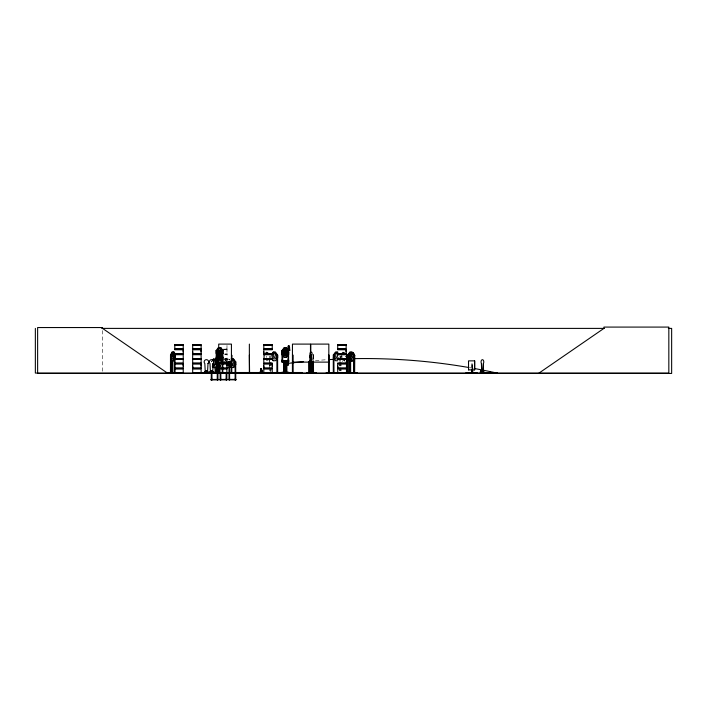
<?xml version="1.0" encoding="UTF-8"?>
<svg xmlns="http://www.w3.org/2000/svg" width="707" height="707" viewBox="0 0 707 707"><rect width="100%" height="100%" fill="white"/><g stroke="black" fill="none" stroke-linecap="round" stroke-linejoin="round"><path stroke-width="0.53" stroke-dasharray="3.54 2.65" d="M226.982 351.821L226.991 348.993L223.872 348.913M224.87 359.342L226.982 359.342L227.088 354.304L224.879 353.889M342.126 357.017L342.789 357.017M226.841 361.896L227.557 359.456L228.299 359.456M227.071 349.417L222.776 349.461M227.071 354.393L224.914 354.428M226.09 360.959L226.832 359.094L225.719 360.499L224.579 359.068L225.312 360.932M342.126 361.144L342.709 361.268M311.805 360.738L313.236 357.883L311.805 355.029M264.568 354.304L266.15 352.166L268.253 352.166L269.747 354.348M268.192 360.667L266.159 360.667M227.044 359.085L224.888 358.723M212.392 360.499L211.287 361.896L211.906 361.684M224.543 361.869L226.797 359.015M340.977 354.304L342.665 352.166L344.954 352.166M341.039 357.203L342.144 355.798M222.776 349.205L227 349.064M223.872 349.753L227 349.7L226.991 353.942M268.227 352.333L266.124 352.166M342.701 352.236L344.919 352.236M266.822 352.607L267.529 352.607M343.434 352.607L344.168 352.607M224.914 354.18L227.044 354.154M224.879 354.72L226.991 354.72M313.13 357.91L313.289 355.02L311.778 352.236M224.87 358.599L226.982 358.599M224.879 358.882L227.044 358.926M224.888 359.094L229.086 359.015M342.665 360.738L344.954 360.738M220.018 365.342L220.54 365.139M230.712 361.197L229.05 359.094L229.784 360.959M224.614 358.988L225.745 360.42M220.071 364.706L221.203 366.138M266.168 356.301L266.822 357.415M343.708 359.51L344.689 361.268M311.805 352.166L313.236 355.02L313.236 360.738M312.865 354.834L313.413 355.047L313.413 360.349M226.982 348.94L226.991 344.928M472.691 363.663L472.691 368.78M471.622 363.663L471.622 368.78M341.587 355.047L341.587 357.194M341.119 356.107L341.119 370.945M340.482 355.983L340.482 357.857M340.509 358.228L340.509 361.41M340.509 362.47L340.509 366.703M340.509 367.764L340.509 370.945M339.987 356.107L339.987 370.945M339.378 358.228L339.378 361.41M339.378 362.47L339.378 366.703M339.378 367.764L339.378 370.945M313.024 355.047L313.024 360.349M270.967 362.47L270.967 366.703M270.967 367.764L270.967 370.945M270.26 355.983L270.26 373.066M269.791 358.228L269.791 361.41M269.791 362.47L269.791 366.703M269.791 367.764L269.791 370.945M269.703 356.107L269.703 359.289M269.703 360.349L269.703 363.531M269.703 364.591L269.703 368.824M220.778 365.051L220.778 371.414M220.169 365.051L220.169 367.172M220.169 368.232L220.169 371.414M102.533 330.576L102.533 371.979M470.014 367.72A609.063 608.921 -90 0 1 473.222 368.294M315.455 360.552A609.063 608.921 -90 0 1 327.359 359.704M472.188 368.78L472.188 363.663L472.135 368.78"/><path stroke-width="1.06" d="M183.219 365.987L183.219 363.919L174.797 363.919M183.219 351.821L183.219 349.753L174.797 349.753M201.115 368.055L192.684 368.055L192.693 365.987M201.115 353.889L192.684 353.889L192.693 351.821M201.106 365.987L201.106 363.919M201.106 351.821L201.106 349.753M263.799 368.055L263.799 363.919L272.23 363.919L272.222 368.055L263.799 368.055L263.808 365.987M272.23 353.889L263.799 353.889L263.808 351.821M272.222 365.987L272.222 363.919M281.934 351.962L282.623 351.892L282.535 362.037L282.623 355.736M288.553 354.578L288.553 352.033L287.89 352.015L288.553 351.927M288.624 352.006L288.624 354.605L286.37 357.168L284.081 357.141L281.828 354.578L281.828 352.015L284.09 349.444L286.37 349.444L288.624 352.042M346.147 368.055L337.716 368.055L337.725 365.987M346.138 351.821L346.138 349.753L337.716 349.753M234.927 373.066L228.167 372.695L234.927 372.969M228.167 372.722L234.927 372.704M252.85 373.066L246.098 372.695L252.85 372.969M246.098 372.722L252.85 372.704M289.508 348.056L289.092 345.67L289.022 347.747L288.253 347.791L288.332 345.714L288.748 348.1L289.508 348.056L289.525 347.261L288.756 347.305L288.748 348.1M289.525 347.261L289.72 350.531L288.96 350.575L288.376 346.616L288.253 347.791M289.72 350.531L289.145 346.571L289.03 347.331M287.183 362.072L288.217 361.913L287.183 362.072L287.157 361.25L288.182 361.268L288.209 362.09M287.157 361.25L288.182 361.268M482.987 372.2L483.376 363.513A2.254 1.361 -90 0 0 483.376 360.331A2.254 1.361 -90 0 0 481.458 360.331A2.254 1.361 -90 0 0 481.458 363.513L481.741 372.2M483.376 363.513L483.093 372.2L481.626 372.2L481.458 363.513M261.024 373.004L261.201 368.745L260.459 373.004M282.588 350.654L281.987 350.707L281.996 362.002L288.606 361.966L288.597 350.672L286.326 347.826L284.037 347.835L281.801 350.707L281.819 353.571M216.757 372.386L217.067 366.597A1.502 1.502 0 0 0 216.757 364.229L216.413 361.684M216.908 350.451L216.262 350.539M235.166 361.834L235.678 361.851L235.749 379.862M229.581 361.869L229.598 379.862M481.821 371.078L481.529 370.671M482.262 371.148L481.255 370.707M482.05 371.078L481.856 371.148M216.916 350.389L216.802 373.066L217.314 373.04L216.563 372.951M481.334 370.671L481.732 370.945M260.91 371.944L261.166 368.745M206.409 370.671L206.347 371.219L206.417 370.671M211.632 371.051L211.375 370.751M192.631 358.749L192.684 354.72L201.115 354.72L201.115 358.714L192.604 358.803L201.124 358.882M206.691 370.945L206.585 370.822M216.369 372.969L216.36 371.396L215.67 371.396L215.67 372.713M216.369 372.722L222.201 372.598M260.309 373.004L261.086 368.745L262.412 373.004L261.413 368.745L261.837 371.944M309.905 356.973L310.833 352.607L311.363 352.607M310.382 357.91L310.833 355.471M289.57 373.004L295.411 372.704L289.605 373.066M289.578 372.722L295.411 372.969M311 373.049L311.062 354.834L311.151 373.066M260.105 373.004L261.051 368.745L260.043 373.004M309.905 354.11L310.373 352.236L311.778 352.236M183.228 372.889L167.868 373.022L177.492 373.022M316.011 372.722L306.431 373.004L315.976 373.066M354.622 373.367L354.64 355.321L353.085 352.466L351.476 352.537L350.707 357.486L351.733 359.191L352.758 359.191L353.765 357.486L353.765 355.347L353.005 352.537L351.45 352.466M284.099 350.716L284.806 348.277L285.548 348.277L286.308 350.707M347.367 373.314L357.415 373.331M347.473 373.022L357.194 373.022M347.561 373.305L357.221 373.314M231.507 361.038L231.984 359.412L232.727 359.412L233.478 363.106L232.727 364.211L231.984 364.211L231.269 363.106M211.72 370.707L211.287 370.945L211.773 371.148M311.548 357.017L310.956 358.67L310.002 356.911M309.931 361.144L310.691 359.112L309.958 357.141M262.668 373.066L272.239 372.889M282.986 350.725L284.073 347.915L286.291 347.897L288.527 350.699M212.763 360.959L213.505 359.094L212.392 360.499M273.167 352.236L272.054 355.047L272.054 357.194L273.538 358.891L275.014 358.891L276.481 357.194L276.481 355.047L275.377 352.236L273.167 352.236L272.054 353.641M229.66 361.816L229.059 361.851M210.863 379.906L218.339 379.871M228.644 379.818L236.111 379.827M222.811 373.066L222.882 350.522L220.699 347.632L218.41 347.632L216.156 350.495L216.156 353.35L219.479 358.007L222.952 353.35L222.952 350.495L222.378 350.301M277.657 372.412L277.657 373.066L277.586 355.047L277.038 354.834M174.602 355.02L174.673 373.066M172.101 352.166L170.67 355.047L170.626 357.883L172.048 360.738L174.47 360.738M173.489 360.738C174.143 359.828 176.556 355.206 174.293 355.047M173.295 358.891L174.222 357.194M351.503 352.466L349.894 355.321L350.009 373.367M353.005 360.959L354.64 358.184L353.032 361.038L351.45 361.038L349.894 358.184L350.566 352.607L351.299 352.607L351.803 354.234M218.94 363.504L217.411 365.36M480.353 372.898L480.345 371.599L481.98 371.599M481.874 373.049L482.545 373.031L482.386 371.599M494.82 373.049L494.927 372.536M495.218 373.049L495.342 372.898M497.127 373.049L496.968 372.536L488.175 372.766M217.358 365.139L218.719 363.089M226.655 364.459L227.46 363.098L226.691 361.79M229.05 363.159L228.299 364.264L227.557 364.264L226.841 363.159M212.339 360.446L213.47 359.015L215.759 359.015L216.881 360.446L215.723 359.094L216.819 361.896M215.644 361.869L216.775 360.446M222.882 353.323L220.664 356.134L218.445 356.134M231.339 364.732L229.086 367.587L226.797 367.587M233.469 367.463L235.687 364.653L235.767 361.825L233.504 358.962L231.216 358.962M235.767 364.679L233.504 367.534L231.216 367.534L228.962 364.679L228.962 361.825L228.237 363.089L229.466 365.325L227.84 363.504L226.647 365.36M272.001 353.597L273.132 352.166L275.412 352.166L277.674 355.02L277.674 357.883L275.412 360.738L273.132 360.738L272.001 359.306M346.085 362.17L347.208 360.738M220.301 354.357L221.759 352.66L221.759 350.522L220.664 347.711L218.445 347.711L217.341 350.522L217.341 352.66L218.825 354.357M230.146 361.851L230.146 364.043L228.688 365.74L227.203 365.74M338.397 357.76L337.425 358.891L335.949 358.891L334.455 357.194L334.455 355.047L335.569 352.236L337.787 352.236M204.756 373.066C204.809 372.032 203.802 373.588 204.73 372.766L204.712 371.599L204.995 372.536M204.73 372.766L205.604 373.066M207.01 373.057L207.911 372.766L207.849 371.599M208.362 373.049L204.535 372.766M213.072 372.766L213.523 373.049L209.484 373.066L209.873 371.599L210.156 372.536M209.696 372.766L210.35 372.766M212.666 373.049L212.153 373.04M212.436 373.049L213.267 372.766M226.982 372.775L215.061 372.713L214.875 372.085L214.91 372.96M217.137 372.951L216.404 373.057L217.005 372.951M281.916 360.464L282.667 360.455M288.014 360.42C289.72 360.137 286.132 360.632 288.067 362.002L287.979 352.006M287.926 361.869L288.111 360.146M480.601 373.066L496.712 373.066M480.751 372.898L496.977 372.889M539.034 373.066L603.937 328.393L603.937 327.085L668.831 327.085L668.831 373.066L35.35 373.066L35.35 328.393M288.005 364.927C290.312 363.513 285.663 362.806 287.36 364.839M281.987 360.464L282.597 360.464M282.667 360.561L281.934 360.579M288.58 360.543L282.72 360.632M346.563 355.02L346.439 373.066M207.893 373.066L207.831 371.599M210.518 372.898L209.891 372.766M214.742 373.066L215.193 372.872M215.343 372.96L214.751 372.872M216.696 372.951L216.872 373.04M219.753 379.845L227.194 379.845M347.199 373.031L347.208 355.02L346.085 353.597M217.341 361.869L217.924 361.896L217.924 379.915L217.995 379.261L217.243 379.261M348.215 355.047L347.641 355.047L347.605 373.367M288.182 347.084L288.951 347.04M288.73 348.657L289.499 348.622M288.721 349.461L289.49 349.417M310.073 361.374L310.93 359.51L311.557 361.268M287.89 350.672L288.597 350.672M282.544 352.059L281.934 352.068L284.126 349.514L286.37 349.479L288.553 352.059M281.969 360.181L282.72 360.172M287.97 360.146L288.721 360.146L288.73 361.745L281.978 361.781M282.667 360.87L287.926 360.844M282.667 360.977L287.926 360.941M101.702 328.393L604.273 328.393M668.336 328.393L671.65 328.393L671.65 373.446L37.63 373.446L37.63 327.553L102.533 327.553L102.533 328.393L167.426 373.066M174.788 344.76L183.228 344.76M192.675 344.76L201.124 344.76M263.791 344.76L272.239 344.76M337.716 344.76L346.156 344.76M174.788 344.91L183.228 344.91M192.675 344.928L201.124 344.928M263.791 344.91L272.239 344.919M337.716 344.919L346.156 344.91M178.403 345.096L179.613 345.096M196.29 345.096L197.509 345.096M267.405 345.096L268.625 345.096M341.331 345.096L342.542 345.096M201.115 348.913L192.684 348.913L192.693 345.175L201.106 345.175L201.106 348.913M174.735 349.205L183.281 349.205M192.631 349.205L201.177 349.205M263.738 349.205L272.283 349.205M337.663 349.205L346.209 349.205M174.735 349.461L183.281 349.461M192.631 349.461L201.177 349.461M263.738 349.461L272.283 349.461M337.663 349.461L346.209 349.461M272.23 349.753L263.799 349.753L263.799 353.889M337.822 352.166L335.533 352.166L333.28 355.02L333.306 373.066M183.281 354.18L174.885 354.18L174.443 352.236L172.066 352.236L171.43 357.194L172.367 358.891L174.222 358.891M173.515 352.607L174.293 354.234M174.938 353.889L183.228 353.889L183.228 349.753M337.716 353.889L346.147 353.889L346.147 349.753M192.631 354.18L201.177 354.18M263.738 354.18L272.283 354.18M337.663 354.18L346.209 354.18M174.885 354.428L183.281 354.428M192.631 354.428L201.177 354.428M263.738 354.428L272.283 354.428M337.663 354.428L346.209 354.428M220.664 354.437L218.445 354.437L217.341 357.247L217.341 359.395L218.825 361.091L220.301 361.091L221.759 359.395L221.759 357.247L220.664 354.437L222.882 357.247L222.952 360.084L220.699 362.938L218.41 362.938L216.156 360.084L216.156 357.221L218.41 354.366L220.699 354.366L222.952 357.221M174.938 354.72L183.228 354.72L183.228 358.714L174.929 358.723M263.799 354.72L272.23 354.72M337.716 354.72L346.147 354.72M333.996 354.834L333.377 355.047M310.293 355.029L311.743 355.029L310.161 355.047L310.161 373.066M231.613 355.047L231.613 373.066L231.666 355.047L231.207 373.066L231.189 372.501M249.35 355.047L249.589 373.066M292.451 355.047L292.963 355.047L292.998 373.066M346.483 355.047L347.119 355.047L346.023 353.641M353.641 355.047L354.251 355.047L352.051 352.236L349.832 352.236L348.728 355.047L348.728 357.194L350.212 358.891M350.336 355.321L350.486 373.367M354.587 355.321L354.481 373.367M349.947 355.347L350.61 355.347M354.083 355.347L354.746 355.347M310.78 355.471L311.301 355.471M311.301 357.415L310.382 356.301M170.626 357.883L172.101 360.738M349.894 358.184L351.503 361.038M174.947 358.599L183.219 358.599M192.693 358.599L201.106 358.599M263.808 358.599L272.222 358.599M337.725 358.599L346.138 358.599M272.239 358.723L263.72 358.785L272.239 358.926M346.156 358.723L337.637 358.785L346.156 358.882M183.228 358.882L174.726 358.847M310.612 358.891L311.548 358.891M174.788 359.085L183.228 359.085L183.219 363.089L174.797 363.089M231.26 359.041L233.469 359.041L234.574 361.851L234.574 363.99L233.107 365.687L231.631 365.687L230.146 363.99M272.239 359.085L263.791 359.085L263.808 363.089L272.23 363.089M337.716 359.076L346.156 359.094M174.806 359.342L183.219 359.342M192.693 359.342L201.106 359.342M263.808 359.342L272.222 359.342M337.725 359.342L346.138 359.342L347.208 357.883L346.085 356.452M311.301 360.27L310.382 359.165M310.346 360.738L311.778 360.667M337.822 360.738L335.533 360.738L333.28 357.883M352.086 360.738L349.797 360.738L347.544 357.883L347.544 355.02L349.797 352.166L352.086 352.166L354.34 355.02M310.612 361.754L311.548 361.754M220.831 362.117L231.454 362.117M292.451 362.117L310.47 362.117M310.815 362.117L328.835 362.117M201.115 363.089L192.684 363.089L192.684 359.094L201.124 359.085L201.106 363.089M219.126 363.089L226.991 363.089M337.716 363.089L346.147 363.089M174.735 363.371L183.281 363.371M192.631 363.371L201.177 363.371M219.082 363.371L227.053 363.371M263.738 363.371L272.283 363.371M337.663 363.371L346.209 363.371M310.311 363.522L311.778 363.522L312.715 361.648L311.805 363.601L310.293 363.601L309.374 361.648L310.373 363.522M174.735 363.628L183.281 363.628M192.631 363.628L201.177 363.628M219.082 363.628L227.053 363.628M263.738 363.628L272.283 363.628M337.663 363.628L346.209 363.628M219.126 363.919L226.991 363.919M346.147 363.919L337.716 363.919L337.716 368.055M214.972 364.264L214.23 364.264L213.514 363.159L214.23 359.456L214.972 359.456L215.723 363.159M214.981 367.516L213.505 367.516L212.392 366.111M226.832 367.516L229.05 367.516M214.99 367.587L213.47 367.587L212.339 366.164M174.797 368.055L183.228 368.055L183.228 363.919M219.126 368.055L226.991 368.055M174.735 368.347L183.281 368.347M192.631 368.347L201.177 368.347M219.082 368.347L227.053 368.347M263.738 368.347L272.283 368.347M337.663 368.347L346.209 368.347M174.735 368.603L183.281 368.603M192.631 368.603L201.177 368.603M219.082 368.603L227.053 368.603M263.738 368.603L272.283 368.603M337.663 368.603L346.209 368.603M174.797 368.895L183.228 368.895L183.228 372.881M219.126 368.895L226.991 368.895M346.147 368.895L337.716 368.895L337.716 372.881M468.511 369.876L474.68 369.876L474.68 360.87L468.511 360.87L468.573 369.876M281.943 372.244L288.703 372.28M489.191 372.35L490.685 372.35M170.458 372.412L171.129 372.412L171.112 373.066M171.386 372.412L172.048 372.412M174.24 372.412L174.912 372.412M308.986 372.412L309.648 372.412M311.372 372.412L310.108 372.412L310.126 373.066M312.803 372.412L313.466 372.412M328.472 372.412L329.091 372.412M333.306 372.412L334.058 372.412L334.058 373.066M346.439 372.412L347.19 372.412M347.57 372.412L348.321 372.412L348.321 373.066M354.322 372.412L353.571 372.412L353.571 373.066L353.641 359.289M271.647 372.598L276.905 372.598M331.928 372.722L326.033 373.066M334.058 372.598L338.255 372.598M348.321 372.598L353.571 372.598M167.895 372.722L183.219 372.775M192.693 372.775L201.106 372.775M263.808 372.775L272.222 372.775M337.725 372.775L346.138 372.775M349.965 372.704L350.654 372.704L350.654 373.367L350.61 358.529M354.11 372.704L354.799 372.704L354.799 373.367M201.124 372.889L192.666 373.057M227 372.881L214.884 372.872M306.44 372.969L316.038 373.022M346.156 372.889L337.699 373.057M211.234 379.261L211.985 379.261M220.849 379.235L220.098 379.235L220.098 379.889M226.099 379.235L226.85 379.235M228.988 379.208L229.74 379.208L229.74 379.862M235.749 379.208L234.998 379.208L234.998 379.862M211.985 379.447L217.243 379.447M220.849 379.42L226.099 379.42M229.74 379.394L234.998 379.394M348.215 354.826L348.251 373.066M222.281 350.301L222.272 373.066M235.086 361.622L235.139 379.862M216.201 361.887L215.273 362.417L215.255 364.229A1.502 1.502 0 0 0 214.937 366.597L215.255 372.386M281.943 362.019L282.111 360.181M354.34 372.695L354.428 373.367M216.828 364.043L218.313 365.74M212.392 364.043L213.885 365.74M346.023 356.505L347.137 357.91M272.054 359.262L273.167 360.667M220.664 347.711L222.882 350.522M229.041 364.653L231.26 367.463M216.227 360.057L218.445 362.868M216.828 366.111L217.942 367.516M216.775 366.164L217.906 367.587M217.95 363.159L218.666 364.264M217.8 361.79L218.569 363.098M353.032 352.466L354.587 355.347M173.489 352.166L174.921 355.047L174.859 373.066M286.291 347.897L287.404 350.699M173.524 352.236L174.222 355.047L174.249 373.066M261.378 368.745L262.147 373.004M261.643 373.004L261.298 368.745L261.396 371.944M288.756 347.305L288.96 350.575M286.37 349.444L287.431 353.951L285.973 355.48L284.497 355.48L283.012 353.96L283.012 352.033L284.09 349.444M286.335 357.07L284.081 357.168M494.493 372.766L494.493 372.536A609.063 608.921 -90 0 0 474.282 368.488M483.862 372.766L483.862 371.599L482.227 371.599L482.227 372.536M483.703 371.599L483.703 372.536L480.504 372.536L480.504 371.599M481.803 372.536L481.803 370.565L481.052 370.565L481.052 372.536M481.67 370.565L481.67 372.536M481.184 370.565L481.184 372.536M477.561 373.066L465.568 373.066M474.618 360.87L474.618 369.876M472.753 372.881L472.753 372.315L471.56 372.315L471.56 372.881L471.622 369.805M472.691 369.805L472.691 372.881M472.135 369.805L472.135 372.881M354.331 358.529L354.278 373.367M354.074 355.108L354.11 373.367M350.283 372.704L350.283 373.367M350.186 355.347L350.133 373.367M347.711 372.412L347.711 373.066M347.049 372.412L347.049 373.066M346.58 372.412L346.58 373.066M333.881 354.817L333.987 373.066M333.448 372.412L333.448 373.066M329.038 373.066L329.038 355.047L328.534 355.047L328.499 373.066M328.87 372.412L328.87 373.066M328.799 373.066L328.835 344.097L310.815 344.097L310.762 373.066L310.673 355.047M328.702 372.412L328.702 373.066M313.413 361.41L313.519 373.066M313.281 372.412L313.281 373.066M313.236 361.41L313.139 373.066M313.024 361.41L312.98 373.066M312.848 361.41L312.803 373.066M311.345 372.412L311.354 373.066L311.319 355.047M310.506 373.066L310.47 344.097L292.451 344.097L292.415 373.066M310.382 355.047L310.329 373.066M309.604 361.41L309.648 373.066M309.419 361.41L309.463 373.066M309.321 372.412L309.348 373.066M309.215 361.41L309.215 373.066M309.039 361.41L309.056 373.066M302.172 373.066L302.172 372.501L202.785 372.501L202.785 373.066M300.82 372.501L300.855 373.066M292.795 372.412L292.795 373.066M292.654 355.047L292.618 373.066M286.733 373.066L286.733 361.807L285.982 361.807L285.982 373.066L286.123 361.807M286.591 361.807L286.662 373.066M284.665 373.057L284.665 361.79L283.914 361.79L283.914 373.057M284.523 361.79L284.523 373.057M284.055 361.79L284.055 373.057M277.047 372.412L277.047 373.066M276.932 354.817L276.905 373.066M272.23 372.881L272.23 368.895L263.799 368.895L263.799 372.881M266.424 373.066L263.64 373.066M264.056 355.02L264.056 357.883M262.041 373.066L259.222 373.066M251.568 372.501L251.568 373.066M249.659 372.412L249.624 373.066M249.359 344.097L249.35 373.066L249.288 372.412M248.935 372.501L248.935 373.066M235.608 379.208L235.608 379.862M232.497 372.501L232.497 373.066M232.303 372.501L232.303 373.066M231.428 373.066L231.428 344.097L218.71 344.097L218.71 348.339M229.041 361.851L228.988 379.862M226.867 361.843L226.85 379.889M226.708 379.235L226.708 379.889M226.24 379.235L226.24 379.889M226.169 372.474L226.099 379.889M222.952 372.412L222.952 373.066M222.201 372.412L222.201 373.066M220.778 372.474L220.849 379.889M220.708 379.235L220.708 379.889M220.169 372.474L220.239 379.889M219.117 372.412L219.117 373.066M219.09 362.647L219.09 373.066M218.931 362.647L218.949 373.066M218.71 362.647L218.71 373.066M218.012 361.869L218.012 364.732M217.385 379.261L217.385 379.915M217.27 361.666L217.243 379.915M217.067 372.872L216.952 372.085L216.943 373.066M216.227 350.522L216.192 373.066M213.16 372.536L213.275 371.599L213.01 372.536M212.1 372.536L212.1 370.565L211.066 370.565L211.066 372.536M211.914 372.501L211.985 379.915M211.844 379.261L211.844 379.915M211.375 379.261L211.375 379.915M211.305 372.501L211.234 379.915M206.939 372.536L206.939 370.565L205.905 370.565L205.905 372.536M204.977 371.599L204.977 372.536M204.102 372.501L204.102 373.066M201.106 353.889L201.115 349.753L192.684 349.753L192.684 353.889M201.106 368.055L201.115 363.919L192.684 363.919L192.684 368.055M201.115 372.881L201.115 368.895L192.684 368.895L192.684 372.881M174.576 372.412L174.541 373.066M174.47 352.333L172.048 352.166L170.626 355.02L170.687 373.066L170.52 372.412M174.47 355.047L174.426 373.066M172.004 360.349L172.048 373.066M171.863 372.412L171.863 373.066M171.819 360.349L171.721 373.066M171.624 359.289L171.58 373.066M171.439 359.289L171.456 373.066M171.05 373.066L171.112 354.799L170.502 355.047L170.458 373.066M170.891 355.047L170.935 373.066M354.463 358.643A609.063 608.921 -90 0 1 468.944 367.534M287.404 363.495A609.063 608.921 -90 0 1 303.577 361.639M328.446 359.642A609.063 608.921 -90 0 1 334.941 359.289M284.126 352.033L284.126 353.164L285.584 354.154L286.344 353.155L285.593 349.841L284.85 349.841L284.126 352.033M207.999 363.513L207.531 372.2L205.277 372.2L204.818 363.513A2.254 2.254 0 0 1 204.818 360.331A2.254 2.254 0 0 1 207.999 360.331A2.254 2.254 0 0 1 207.999 363.513M213.16 363.513L212.692 372.2L210.439 372.2L209.979 363.513A2.254 2.254 0 0 1 209.979 360.331A2.254 2.254 0 0 1 213.16 360.331A2.254 2.254 0 0 1 213.16 363.513M287.024 364.538C287.996 367.56 289.57 362.461 287.024 364.538M172.588 352.607L172.137 356.301L173.056 357.415L173.524 355.047L173.056 352.607L172.526 352.607M351.98 352.908L351.485 356.602L352.493 357.707L353.005 355.347L352.493 352.908L351.98 352.908M217.889 349.558L219.073 351.715L217.836 353.942L219.453 352.121C220.063 355.108 222.493 353.995 219.85 351.706L221.026 349.558L219.479 351.282L217.889 349.558M217.889 356.293L219.073 358.449L217.836 360.676L219.453 358.847C220.063 361.843 222.493 360.729 219.85 358.431L221.026 356.293L217.889 356.293M283.56 351.22L284.744 353.155L283.507 355.153L285.124 353.509L286.75 355.153L285.522 353.138L286.697 351.22L285.16 352.758L283.56 351.22M219.179 348.083L218.454 351.777L219.179 352.881L219.912 352.881L220.664 350.522L219.912 348.083L219.179 348.083M219.179 354.808L218.454 358.502L219.179 359.616L219.912 359.616L220.664 357.247L219.912 354.808L219.179 354.808M273.892 352.607L273.176 356.301L273.892 357.415L274.634 357.415L275.385 355.047L274.634 352.607L273.892 352.607M336.302 352.607L335.578 356.301L336.302 357.415L337.036 357.415L337.787 355.047L337.036 352.607L336.302 352.607M183.219 345.175L174.806 345.175L174.806 348.913L183.228 348.913L183.219 345.175M272.222 345.175L263.808 345.175L263.808 348.913L272.23 348.913L272.222 345.175M346.138 345.175L337.725 345.175L337.725 348.913L346.147 348.913L346.138 345.175"/></g></svg>
